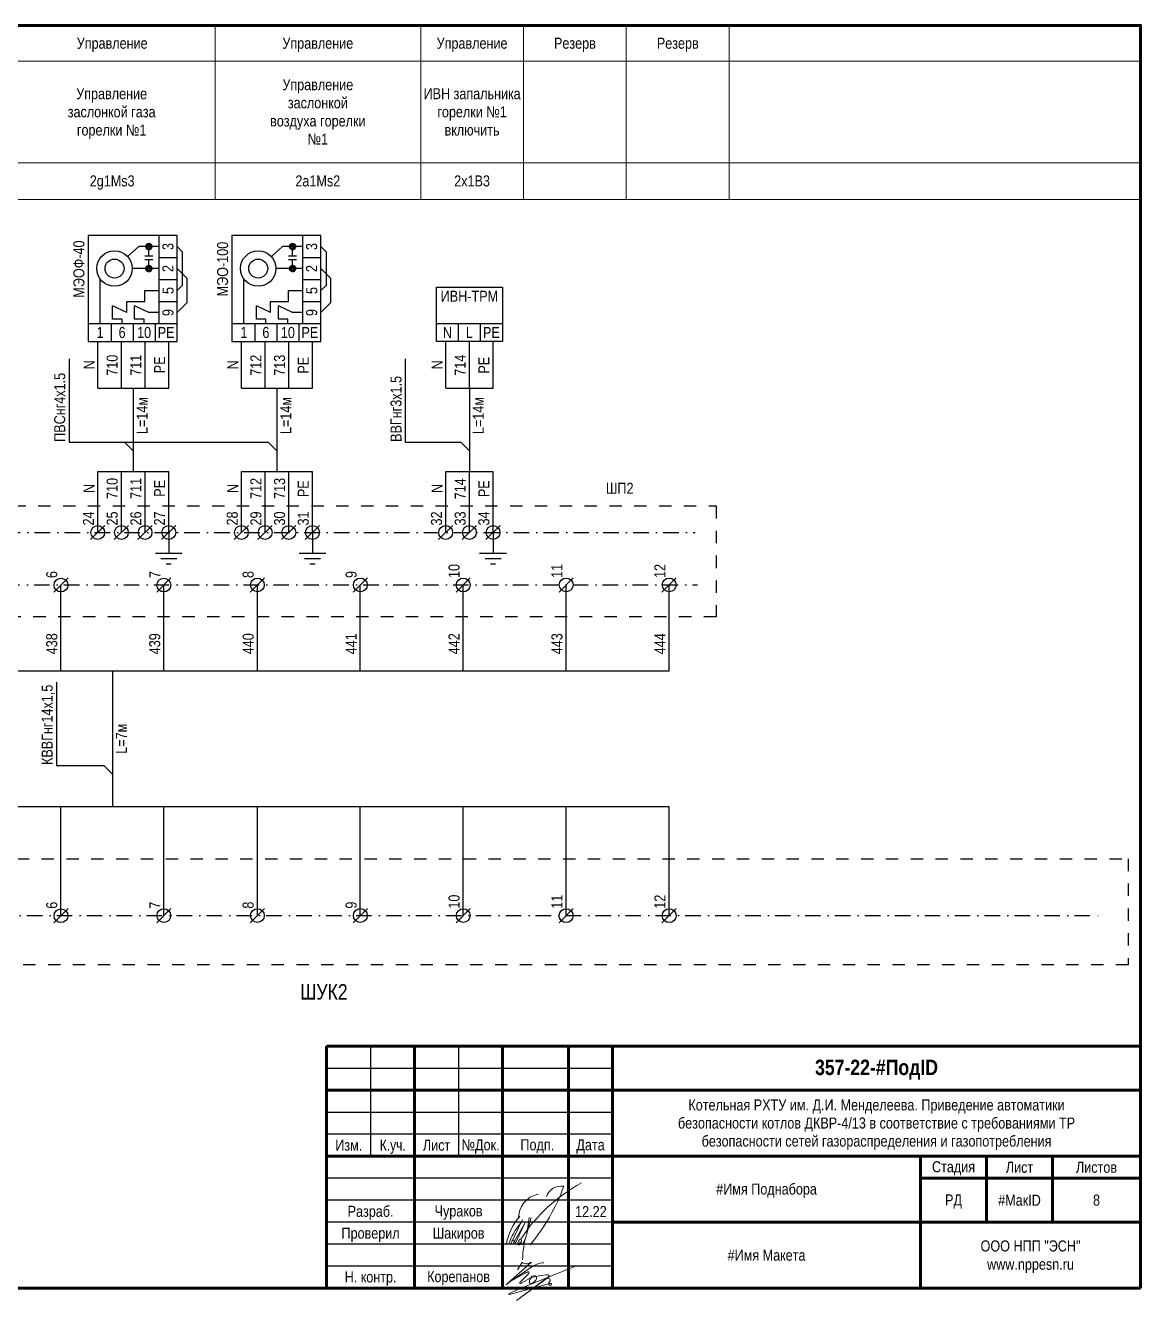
# Model space of a CAD drawing. Header units: millimetres. Extents: x -6000 to 26000, y -6000 to 26000.
# Drawn here: x 161.6 to 415, y -3331.2 to -3041.4 of the extents above; entities that cross this region are included whole.
import ezdxf

# ---------------------------------------------------------------- set-up
doc = ezdxf.new("R2010")
doc.units = ezdxf.units.MM
doc.header["$MEASUREMENT"] = 0
doc.linetypes.add('Штриховая', pattern=[5.644444, 2.822222, -2.822222])
doc.linetypes.add('Штрихпунктирная', pattern=[6.702778, 3.527778, -1.763889, 0, -1.411111])
for name, color, linetype, lineweight in [('0_Ном._пера__1', 7, 'Continuous', 15), ('0_Ном._пера__21', 7, 'Continuous', 30), ('0_Ном._пера__246', 7, 'Continuous', 100), ('2D - Общий_Ном._пера__1', 7, 'Continuous', 15), ('2D - Общий_Ном._пера__21', 7, 'Continuous', 30), ('2D - Общий_Ном._пера__41', 7, 'Continuous', 60), ('Аннотация - Текст_Ном._пера__1', 7, 'Continuous', 15)]:
    doc.layers.add(name, color=color, linetype=linetype, lineweight=lineweight)
doc.layers.add('0_Ном._пера__9', color=7, linetype='Continuous', lineweight=15, true_color=0x3dad99)
doc.styles.add('СГЕНЕРИР_СТИЛЬ_1', font='')
doc.styles.add('СГЕНЕРИР_СТИЛЬ_4', font='')
doc.styles.get('СГЕНЕРИР_СТИЛЬ_1').set_extended_font_data('Arial Narrow')
doc.styles.get('СГЕНЕРИР_СТИЛЬ_4').set_extended_font_data('Arial Narrow', bold=True)

msp = doc.modelspace()

# ---------------------------------------------------------------- linework, layer by layer
at = {"layer": '0_Ном._пера__21', "color": 7, "linetype": 'Continuous', "lineweight": 30}
for p, q in [((415, -3273.4), (230, -3273.4)), ((230, -3273.4), (230, -3328.4)), ((240, -3273.4), (240, -3298.4)), ((250, -3273.4), (250, -3328.4)), ((260, -3273.4), (260, -3298.4)), ((270, -3273.4), (270, -3328.4)), ((285, -3273.4), (285, -3328.4)), ((295, -3273.4), (295, -3328.4)), ((230, -3278.4), (295, -3278.4)), ((415, -3283.4), (230, -3283.4)), ((230, -3288.4), (295, -3288.4)), ((295, -3293.4), (230, -3293.4)), ((415, -3298.4), (230, -3298.4)), ((365, -3328.4), (365, -3298.4)), ((380, -3298.4), (380, -3313.4)), ((395, -3298.4), (395, -3313.4)), ((295, -3303.4), (230, -3303.4)), ((415, -3303.4), (365, -3303.4)), ((295, -3308.4), (230, -3308.4)), ((295, -3313.4), (230, -3313.4)), ((415, -3313.4), (295, -3313.4)), ((295, -3318.4), (230, -3318.4)), ((295, -3323.4), (230, -3323.4))]:
    msp.add_line(p, q, dxfattribs=at)
at = {"layer": '0_Ном._пера__246', "color": 7, "linetype": 'Continuous', "lineweight": 100}
for p, q in [((415, -3273.4), (230, -3273.4)), ((230, -3273.4), (230, -3328.4)), ((250, -3273.4), (250, -3328.4)), ((270, -3273.4), (270, -3328.4)), ((285, -3273.4), (285, -3328.4)), ((295, -3273.4), (295, -3328.4)), ((415, -3283.4), (230, -3283.4)), ((415, -3298.4), (230, -3298.4)), ((365, -3328.4), (365, -3298.4)), ((380, -3298.4), (380, -3313.4)), ((395, -3298.4), (395, -3313.4)), ((415, -3303.4), (365, -3303.4)), ((415, -3313.4), (295, -3313.4))]:
    msp.add_line(p, q, dxfattribs=at)
at = {"layer": '0_Ном._пера__246', "color": 7, "linetype": 'Continuous', "lineweight": 100, "flags": 128}
msp.add_lwpolyline([(415, -3328.4), (415, -3041.4), (20, -3041.4), (20, -3328.4)], close=True, dxfattribs=at)
at = {"layer": '0_Ном._пера__9', "color": 135, "linetype": 'Continuous', "lineweight": 15, "true_color": 0x3dad99}
for p, q in [((274.54, -3312.75), (271.86, -3318.29)), ((272.35, -3318.39), (275.1, -3313.6)), ((275.1, -3313.6), (272.84, -3318.29)), ((275.49, -3316.04), (276.47, -3312.28)), ((275.49, -3316.04), (276.07, -3312.3)), ((274.27, -3317.46), (274.13, -3318.5)), ((274.53, -3318.55), (275.27, -3316.81)), ((273.33, -3318.39), (273.51, -3318.07))]:
    msp.add_line(p, q, dxfattribs=at)
at = {"layer": '0_Ном._пера__9', "color": 135, "linetype": 'Continuous', "lineweight": 15, "true_color": 0x3dad99, "flags": 128}
for points in [[(273.37, -3324.16), (274.48, -3322.53, -0.414214), (274.51, -3322.52), (274.64, -3322.61, 0.267949), (275.98, -3322.71), (276.48, -3322.47, -0.775573), (276.51, -3322.5), (271.17, -3327.25), (270.81, -3327.6), (270.95, -3327.45, 0.030067), (271.39, -3327.08), (276.91, -3323.39, -0.091908), (278.11, -3322.81), (279.12, -3322.54, -0.933541), (279.19, -3322.66)], [(271.87, -3326.77), (275.11, -3324.93, -0.08719), (275.64, -3324.7), (275.75, -3324.67, -0.702393), (275.98, -3325.01), (273.94, -3327.04, 0.136086), (273.9, -3327.14, 0.443716), (274.02, -3327.28), (274.18, -3327.28, 0.161222), (274.25, -3327.26), (276.29, -3326.06, -0.026522), (276.38, -3325.99, -0.768791), (276.46, -3326.07), (276.23, -3326.5, 0.105043), (276.11, -3326.92, 0.43472), (276.54, -3327.38, 0.16132), (276.66, -3327.34), (277.28, -3326.88, 0.102211), (277.56, -3326.56), (277.58, -3326.52, -0.023478), (277.62, -3326.46, 0.197304), (277.75, -3325.91, 0.161257), (277.69, -3325.8, 0.094433), (277.46, -3325.64), (277.44, -3325.63, 0.083774), (277.2, -3325.58, 0.05387), (276.8, -3325.6, 0.985858), (276.69, -3325.92), (278.65, -3325.48, -0.027151), (278.73, -3325.47), (280.02, -3325.32, -0.046388), (280.15, -3325.32), (280.38, -3325.34, -0.65616), (280.5, -3325.69), (273.14, -3331.17), (279.32, -3326.67), (280.16, -3326.11), (280.27, -3326.1, -0.038414), (280.38, -3326.09), (280.48, -3326.09), (280.5, -3326.1, -0.402341), (280.8, -3326.7, 0.020676), (280.78, -3326.76), (280.55, -3327.14, 0.467701), (280.83, -3327.74, 0.131652), (281.07, -3327.66, 0.726247), (280.97, -3327.28), (280.88, -3327.27, 0.115506), (280.74, -3327.28), (274.6, -3329), (271.6, -3329.82), (271.48, -3329.82, -0.747293), (271.44, -3329.66), (273.5, -3328.68), (286.93, -3323.21)]]:
    msp.add_lwpolyline(points, format="xyb", dxfattribs=at)
at = {"layer": '0_Ном._пера__9', "color": 135, "linetype": 'Continuous', "lineweight": 15, "true_color": 0x3dad99}
for centre, radius, start, end in [((306.41, -3338.23), 38.51, 118.6981, 146.8966), ((243.78, -3290.9), 42.61, 319.6537, 340.3805), ((283.34, -3308.68), 3.52, 80.6082, 161.7985), ((279.27, -3312.54), 5.66, 101.6434, 180.3746), ((283.79, -3320.64), 13.12, 138.6736, 169.7126), ((286.05, -3323.64), 15.59, 139.9163, 160.3208), ((272.19, -3318.09), 0.668, 353.3227, 96.6773), ((296.11, -3322.28), 21.55, 163.167, 179.0964), ((273.35, -3317.79), 0.661, 268.7016, 341.1724)]:
    msp.add_arc(centre, radius, start, end, dxfattribs=at)
msp.add_ellipse((273.9, -3317.86), major_axis=(0.248, 0.662), ratio=0.421875, dxfattribs=at)
at = {"layer": '2D - Общий_Ном._пера__1', "color": 7, "linetype": 'Continuous', "lineweight": 15}
for p, q in [((204.64, -3041.4), (204.64, -3080.94)), ((204.64, -3041.4), (204.64, -3080.94)), ((251.39, -3041.4), (251.39, -3080.94)), ((274.76, -3041.4), (274.76, -3080.94)), ((298.13, -3041.4), (298.13, -3080.94)), ((321.51, -3041.4), (321.51, -3080.94)), ((20, -3049.52), (415, -3049.52)), ((20, -3072.58), (415, -3072.58)), ((20, -3080.94), (415, -3080.94))]:
    msp.add_line(p, q, dxfattribs=at)
at = {"layer": '2D - Общий_Ном._пера__21', "color": 7, "linetype": 'Continuous', "lineweight": 30}
for p, q in [((196.03, -3089.14), (175.83, -3089.14)), ((175.83, -3089.14), (175.83, -3113.25)), ((187.31, -3091.64), (184.78, -3093.93)), ((191.92, -3091.64), (187.31, -3091.64)), ((191.92, -3109.14), (191.92, -3089.14)), ((196.03, -3113.25), (196.03, -3089.14)), ((196.03, -3091.64), (197.28, -3092.89)), ((228.7, -3089.14), (208.49, -3089.14)), ((208.49, -3089.14), (208.49, -3113.25)), ((219.97, -3091.64), (217.45, -3093.93)), ((224.58, -3091.64), (219.97, -3091.64)), ((224.58, -3109.14), (224.58, -3089.14)), ((228.7, -3113.25), (228.7, -3089.14)), ((228.7, -3091.64), (229.95, -3092.89)), ((188.69, -3093.78), (190.53, -3093.78)), ((188.69, -3094.6), (190.53, -3094.6)), ((189.61, -3093.78), (189.61, -3092.27)), ((189.61, -3096.11), (189.61, -3094.6)), ((191.92, -3094.14), (196.03, -3094.14)), ((197.28, -3100.39), (197.28, -3092.89)), ((221.36, -3093.78), (223.2, -3093.78)), ((221.36, -3094.6), (223.2, -3094.6)), ((222.28, -3093.78), (222.28, -3092.27)), ((222.28, -3096.11), (222.28, -3094.6)), ((224.58, -3094.14), (228.7, -3094.14)), ((229.95, -3100.39), (229.95, -3092.89)), ((191.92, -3096.64), (185.83, -3096.64)), ((196.03, -3096.64), (198.29, -3098.89)), ((224.58, -3096.64), (218.49, -3096.64)), ((228.7, -3096.64), (230.95, -3098.89)), ((178.53, -3109.14), (178.53, -3099.01)), ((191.92, -3099.14), (196.03, -3099.14)), ((196.03, -3101.64), (197.28, -3100.39)), ((198.29, -3104.38), (198.29, -3098.89)), ((211.2, -3109.14), (211.2, -3099.01)), ((224.58, -3099.14), (228.7, -3099.14)), ((228.7, -3101.64), (229.95, -3100.39)), ((230.95, -3104.38), (230.95, -3098.89)), ((188.71, -3104.1), (188.71, -3101.64)), ((188.71, -3101.64), (191.92, -3101.64)), ((221.37, -3104.1), (221.37, -3101.64)), ((221.37, -3101.64), (224.58, -3101.64)), ((254.96, -3100.9), (269.96, -3100.9)), ((254.96, -3113.25), (254.96, -3100.9)), ((269.96, -3100.9), (269.96, -3113.25)), ((181.38, -3108.12), (181.38, -3105.15)), ((184.63, -3106.64), (181.38, -3105.15)), ((184.63, -3106.64), (184.63, -3104.1)), ((184.63, -3104.1), (188.71, -3104.1)), ((186.38, -3108.12), (186.38, -3105.15)), ((189.63, -3106.64), (186.38, -3105.15)), ((191.92, -3104.14), (196.03, -3104.14)), ((196.03, -3106.64), (198.29, -3104.38)), ((214.04, -3108.12), (214.04, -3105.15)), ((217.29, -3106.64), (214.04, -3105.15)), ((217.29, -3106.64), (217.29, -3104.1)), ((217.29, -3104.1), (221.37, -3104.1)), ((219.04, -3108.12), (219.04, -3105.15)), ((222.29, -3106.64), (219.04, -3105.15)), ((224.58, -3104.14), (228.7, -3104.14)), ((228.7, -3106.64), (230.95, -3104.38)), ((176.03, -3109.14), (196.03, -3109.14)), ((181.03, -3109.14), (181.03, -3113.25)), ((183.53, -3108.12), (181.38, -3108.12)), ((183.53, -3109.14), (183.53, -3108.12)), ((186.03, -3109.14), (186.03, -3113.25)), ((188.53, -3108.12), (186.38, -3108.12)), ((188.53, -3109.14), (188.53, -3108.12)), ((191.92, -3106.64), (189.63, -3106.64)), ((191.03, -3109.14), (191.03, -3113.25)), ((208.7, -3109.14), (228.7, -3109.14)), ((213.7, -3109.14), (213.7, -3113.25)), ((216.2, -3108.12), (214.04, -3108.12)), ((216.2, -3109.14), (216.2, -3108.12)), ((218.7, -3109.14), (218.7, -3113.25)), ((221.2, -3108.12), (219.04, -3108.12)), ((221.2, -3109.14), (221.2, -3108.12)), ((224.58, -3106.64), (222.29, -3106.64)), ((223.7, -3109.14), (223.7, -3113.25)), ((254.96, -3109.14), (269.96, -3109.14)), ((259.96, -3113.25), (259.96, -3109.14)), ((264.96, -3113.25), (264.96, -3109.14)), ((175.83, -3113.25), (196.03, -3113.25)), ((177.98, -3123.79), (177.98, -3113.25)), ((183.36, -3123.79), (183.36, -3113.25)), ((188.75, -3123.79), (188.75, -3113.25)), ((194.13, -3123.79), (194.13, -3113.25)), ((208.49, -3113.25), (228.7, -3113.25)), ((210.64, -3123.79), (210.64, -3113.25)), ((216.03, -3123.79), (216.03, -3113.25)), ((221.41, -3123.79), (221.41, -3113.25)), ((226.79, -3123.79), (226.79, -3113.25)), ((269.96, -3113.25), (254.96, -3113.25)), ((257.07, -3123.79), (257.07, -3113.25)), ((262.46, -3123.79), (262.46, -3113.25)), ((267.84, -3123.79), (267.84, -3113.25)), ((171.47, -3117.17), (171.47, -3136.11)), ((247.87, -3117.17), (247.87, -3136.11)), ((177.98, -3123.79), (194.13, -3123.79)), ((186.05, -3123.79), (186.05, -3142.76)), ((210.64, -3123.79), (226.79, -3123.79)), ((218.72, -3123.79), (218.72, -3142.76)), ((257.07, -3123.79), (267.84, -3123.79)), ((262.46, -3123.79), (262.46, -3142.76)), ((171.47, -3136.11), (216.74, -3136.11)), ((186.05, -3138.08), (184.08, -3136.11)), ((218.72, -3138.08), (216.74, -3136.11)), ((247.87, -3136.11), (260.48, -3136.11)), ((262.46, -3138.08), (260.48, -3136.11)), ((177.98, -3156.62), (177.98, -3142.76)), ((177.98, -3142.76), (194.13, -3142.76)), ((183.36, -3156.62), (183.36, -3142.76)), ((188.75, -3156.62), (188.75, -3142.76)), ((194.13, -3156.62), (194.13, -3142.76)), ((210.64, -3156.62), (210.64, -3142.76)), ((210.64, -3142.76), (226.79, -3142.76)), ((216.03, -3156.62), (216.03, -3142.76)), ((221.41, -3156.62), (221.41, -3142.76)), ((226.79, -3156.62), (226.79, -3142.76)), ((257.07, -3156.62), (257.07, -3142.76)), ((257.07, -3142.76), (267.84, -3142.76)), ((262.46, -3156.62), (262.46, -3142.76)), ((267.84, -3156.62), (267.84, -3142.76)), ((176.35, -3158.24), (179.59, -3155.01)), ((181.74, -3158.24), (184.97, -3155.01)), ((187.12, -3158.24), (190.35, -3155.01)), ((192.5, -3158.24), (195.74, -3155.01)), ((209.02, -3158.24), (212.25, -3155.01)), ((214.4, -3158.24), (217.63, -3155.01)), ((219.78, -3158.24), (223.02, -3155.01)), ((225.16, -3158.24), (228.4, -3155.01)), ((255.45, -3158.24), (258.68, -3155.01)), ((260.83, -3158.24), (264.06, -3155.01)), ((266.21, -3158.24), (269.45, -3155.01)), ((194.13, -3156.62), (194.13, -3161.31)), ((226.79, -3156.62), (226.79, -3161.31)), ((267.84, -3156.62), (267.84, -3161.31)), ((191.08, -3161.31), (197.18, -3161.31)), ((223.74, -3161.31), (229.84, -3161.31)), ((264.79, -3161.31), (270.89, -3161.31)), ((192.31, -3162.54), (195.94, -3162.54)), ((193.54, -3163.77), (194.71, -3163.77)), ((224.97, -3162.54), (228.61, -3162.54)), ((226.21, -3163.77), (227.38, -3163.77)), ((266.02, -3162.54), (269.66, -3162.54)), ((267.25, -3163.77), (268.42, -3163.77)), ((168, -3170.2), (171.24, -3166.96)), ((191.4, -3170.2), (194.63, -3166.96)), ((212.64, -3170.17), (215.88, -3166.93)), ((236.04, -3170.17), (239.27, -3166.93)), ((259.44, -3170.18), (262.67, -3166.95)), ((282.83, -3170.17), (286.07, -3166.93)), ((306.23, -3170.17), (309.47, -3166.93)), ((169.63, -3188.05), (169.63, -3168.57)), ((193.02, -3188.05), (193.02, -3168.57)), ((214.27, -3188.05), (214.27, -3168.54)), ((237.67, -3188.05), (237.67, -3168.54)), ((261.06, -3188.05), (261.06, -3168.56)), ((284.46, -3188.05), (284.46, -3168.54)), ((307.86, -3188.05), (307.86, -3168.56)), ((52.64, -3188.05), (307.86, -3188.05)), ((181.33, -3188.05), (181.33, -3218.86)), ((168.59, -3190.62), (168.59, -3209.55)), ((168.59, -3209.55), (179.35, -3209.55)), ((181.33, -3211.53), (179.35, -3209.55)), ((52.64, -3218.86), (307.86, -3218.86)), ((169.63, -3243.72), (169.63, -3218.86)), ((193.02, -3243.7), (193.02, -3218.86)), ((214.27, -3243.7), (214.27, -3218.86)), ((237.67, -3243.68), (237.67, -3218.86)), ((261.06, -3243.7), (261.06, -3218.86)), ((284.46, -3243.71), (284.46, -3218.86)), ((307.86, -3243.71), (307.86, -3218.86)), ((168, -3245.35), (171.24, -3242.11)), ((191.4, -3245.32), (194.63, -3242.09)), ((212.64, -3245.32), (215.88, -3242.09)), ((236.04, -3245.31), (239.27, -3242.07)), ((259.44, -3245.32), (262.67, -3242.09)), ((282.83, -3245.34), (286.07, -3242.1)), ((306.23, -3245.34), (309.47, -3242.1))]:
    msp.add_line(p, q, dxfattribs=at)
at = {"layer": '2D - Общий_Ном._пера__21', "color": 7, "linetype": 'Штриховая', "lineweight": 30}
for p, q in [((34.64, -3150.6), (318.57, -3150.6)), ((318.57, -3150.6), (318.57, -3175.77)), ((318.57, -3175.77), (34.58, -3175.76)), ((24.11, -3230.76), (412.23, -3230.76)), ((412.23, -3230.76), (412.23, -3254.9)), ((412.23, -3254.9), (24.11, -3254.9))]:
    msp.add_line(p, q, dxfattribs=at)
at = {"layer": '2D - Общий_Ном._пера__21', "color": 7, "linetype": 'Штрихпунктирная', "lineweight": 30}
for p, q in [((41.2, -3156.62), (313.76, -3156.62)), ((41.05, -3168.54), (314.32, -3168.54)), ((46.23, -3243.7), (406.5, -3243.7))]:
    msp.add_line(p, q, dxfattribs=at)
at = {"layer": '2D - Общий_Ном._пера__21', "color": 7, "linetype": 'Continuous', "lineweight": 30}
for centre, radius in [((181.8, -3096.64), 4.03), ((181.8, -3096.64), 2.16), ((214.46, -3096.64), 4.03), ((214.46, -3096.64), 2.16), ((177.98, -3156.62), 1.57), ((183.36, -3156.62), 1.57), ((188.75, -3156.62), 1.57), ((194.13, -3156.62), 1.57), ((210.64, -3156.62), 1.57), ((216.03, -3156.62), 1.57), ((221.41, -3156.62), 1.57), ((226.79, -3156.62), 1.57), ((257.07, -3156.62), 1.57), ((262.46, -3156.62), 1.57), ((267.84, -3156.62), 1.57), ((169.63, -3168.57), 1.57), ((193.02, -3168.57), 1.57), ((214.27, -3168.54), 1.57), ((237.67, -3168.54), 1.57), ((261.06, -3168.56), 1.57), ((284.46, -3168.54), 1.57), ((307.86, -3168.54), 1.57), ((169.63, -3243.72), 1.57), ((193.02, -3243.7), 1.57), ((214.27, -3243.7), 1.57), ((237.67, -3243.68), 1.57), ((261.06, -3243.7), 1.57), ((284.46, -3243.71), 1.57), ((307.86, -3243.71), 1.57)]:
    msp.add_circle(centre, radius, dxfattribs=at)
at = {"layer": '2D - Общий_Ном._пера__41', "color": 7, "linetype": 'Continuous', "lineweight": 60}
for centre in [(189.61, -3091.64), (222.28, -3091.64), (189.61, -3096.64), (222.28, -3096.64)]:
    msp.add_circle(centre, 0.523, dxfattribs=at)

# ---------------------------------------------------------------- texts
at = {"layer": '0_Ном._пера__1', "color": 7, "linetype": 'Continuous', "lineweight": 15, "attachment_point": 5}
for s, insert, char_height, style in [('\\A1;{\\pqc;\\fArial Narrow|b1|i0|c204|p34;357-22\\fArial Narrow|b1|i0|c204|p34;-\\fArial Narrow|b1|i0|c204|p34;#ПодID}', (355, -3278.69), 3.5, 'СГЕНЕРИР_СТИЛЬ_4'), ('\\A1;{\\pqc;\\fArial Narrow|b0|i0|c204|p34;Изм.}', (235.04, -3295.89), 2.5, 'СГЕНЕРИР_СТИЛЬ_1'), ('\\A1;{\\W0.950000x;\\pqc;\\fArial Narrow|b0|i0|c204|p34;К.уч.}', (245.04, -3296.23), 2.5, 'СГЕНЕРИР_СТИЛЬ_1'), ('\\A1;{\\pqc;\\fArial Narrow|b0|i0|c204|p34;Лист}', (255, -3295.89), 2.5, 'СГЕНЕРИР_СТИЛЬ_1'), ('\\A1;{\\pqc;\\fArial Narrow|b0|i0|c204|p34;№Док.}', (265, -3296.16), 2.5, 'СГЕНЕРИР_СТИЛЬ_1'), ('\\A1;{\\pqc;\\fArial Narrow|b0|i0|c204|p34; Подп.}', (277.5, -3296.13), 2.5, 'СГЕНЕРИР_СТИЛЬ_1'), ('\\A1;{\\pqc;\\fArial Narrow|b0|i0|c204|p34;Дата}', (290, -3296.16), 2.5, 'СГЕНЕРИР_СТИЛЬ_1'), ('\\A1;{\\pqc;\\fArial Narrow|b0|i0|c204|p34;Стадия}', (372.5, -3301.13), 2.5, 'СГЕНЕРИР_СТИЛЬ_1'), ('\\A1;{\\pqc;\\fArial Narrow|b0|i0|c204|p34;Лист}', (387.5, -3300.91), 2.5, 'СГЕНЕРИР_СТИЛЬ_1'), ('\\A1;{\\pqc;\\fArial Narrow|b0|i0|c204|p34;Листов}', (405, -3300.91), 2.5, 'СГЕНЕРИР_СТИЛЬ_1'), ('\\A1;{\\pqc;\\fArial Narrow|b0|i0|c204|p34;#Имя Поднабора}', (330, -3306.21), 2.5, 'СГЕНЕРИР_СТИЛЬ_1'), ('\\A1;{\\pqc;\\fArial Narrow|b0|i0|c204|p34;РД}', (372.5, -3308.68), 2.5, 'СГЕНЕРИР_СТИЛЬ_1'), ('\\A1;{\\pqc;\\fArial Narrow|b0|i0|c204|p34;#МакID}', (387.5, -3308.39), 2.5, 'СГЕНЕРИР_СТИЛЬ_1'), ('\\A1;{\\pqc;\\fArial Narrow|b0|i0|c204|p34;#Имя Макета}', (330, -3320.89), 2.5, 'СГЕНЕРИР_СТИЛЬ_1')]:
    msp.add_mtext(s, dxfattribs=dict(at, insert=insert, char_height=char_height, style=style))
at = {"layer": '0_Ном._пера__1', "color": 7, "linetype": 'Continuous', "lineweight": 15, "insert": (355, -3291.21), "char_height": 2.5, "width": 102.1134, "attachment_point": 5, "line_spacing_factor": 0.984993, "style": 'СГЕНЕРИР_СТИЛЬ_1'}
msp.add_mtext('\\A1;{\\pqc;\\fArial Narrow|b0|i0|c204|p34;Котельная РХТУ им. Д.И. Менделеева. Приведение автоматики безопасности котлов ДКВР-4/13 в соответствие с требованиями ТР безопасности сетей газораспределения и газопотребления}', dxfattribs=at)
at = {"layer": '0_Ном._пера__1', "color": 7, "linetype": 'Continuous', "lineweight": 15, "insert": (390, -3321.22), "char_height": 2.5, "attachment_point": 5, "line_spacing_factor": 0.996855, "style": 'СГЕНЕРИР_СТИЛЬ_1'}
msp.add_mtext('\\A1;{\\pqc;\\fArial Narrow|b0|i0|c204|p34;ООО НПП "ЭСН"\\P\\pqc;\\fArial Narrow|b0|i0|c204|p34;www.nppesn.ru}', dxfattribs=at)
at = {"layer": 'Аннотация - Текст_Ном._пера__1', "color": 7, "linetype": 'Continuous', "lineweight": 15, "attachment_point": 2, "style": 'СГЕНЕРИР_СТИЛЬ_1'}
for s, insert, char_height in [('\\A1;{\\pqc;\\fArial Narrow|b0|i0|c204|p34;Управление}', (181.27, -3044.18), 2.5), ('\\A1;{\\pqc;\\fArial Narrow|b0|i0|c204|p34;Управление}', (228.01, -3044.18), 2.5), ('\\A1;{\\pqc;\\fArial Narrow|b0|i0|c204|p34;Управление}', (263.07, -3044.18), 2.5), ('\\A1;{\\pqc;\\fArial Narrow|b0|i0|c204|p34;Резерв}', (286.45, -3044.18), 2.5), ('\\A1;{\\pqc;\\fArial Narrow|b0|i0|c204|p34;Резерв}', (309.82, -3044.18), 2.5), ('\\A1;{\\pqc;\\fArial Narrow|b0|i0|c204|p34;2\\fArial Narrow|b0|i0|c204|p34;g1Ms3}', (181.27, -3075.47), 2.5), ('\\A1;{\\pqc;\\fArial Narrow|b0|i0|c204|p34;2\\fArial Narrow|b0|i0|c204|p34;a1Ms2}', (228.01, -3075.47), 2.5), ('\\A1;{\\pqc;\\fArial Narrow|b0|i0|c204|p34;2\\fArial Narrow|b0|i0|c204|p34;x1B3}', (263.07, -3075.47), 2.5), ('\\A1;{\\pqc;\\fArial Narrow|b0|i0|c204|p34;ИВН-ТРМ}', (262.46, -3101.68), 2.5), ('\\A1;{\\pqc;\\fArial Narrow|b0|i0|c204|p34;1}', (178.53, -3109.91), 2.5), ('\\A1;{\\pqc;\\fArial Narrow|b0|i0|c204|p34;6}', (183.53, -3109.91), 2.5), ('\\A1;{\\pqc;\\fArial Narrow|b0|i0|c204|p34;10}', (188.53, -3109.91), 2.5), ('\\A1;{\\pqc;\\fArial Narrow|b0|i0|c204|p34;PE}', (193.53, -3109.92), 2.5), ('\\A1;{\\pqc;\\fArial Narrow|b0|i0|c204|p34;1}', (211.2, -3109.91), 2.5), ('\\A1;{\\pqc;\\fArial Narrow|b0|i0|c204|p34;6}', (216.2, -3109.91), 2.5), ('\\A1;{\\pqc;\\fArial Narrow|b0|i0|c204|p34;10}', (221.2, -3109.91), 2.5), ('\\A1;{\\pqc;\\fArial Narrow|b0|i0|c204|p34;PE}', (226.2, -3109.92), 2.5), ('\\A1;{\\pqc;\\fArial Narrow|b0|i0|c204|p34;N}', (257.46, -3109.92), 2.5), ('\\A1;{\\pqc;\\fArial Narrow|b0|i0|c204|p34;L}', (262.46, -3109.92), 2.5), ('\\A1;{\\pqc;\\fArial Narrow|b0|i0|c204|p34;PE}', (267.46, -3109.92), 2.5), ('\\A1;{\\pqc;\\fArial Narrow|b0|i0|c204|p34;ШП\\fArial Narrow|b0|i0|c204|p34;2}', (296.63, -3145.33), 2.5), ('\\A1;{\\pqc;\\fArial Narrow|b0|i0|c204|p34;ШУК\\fArial Narrow|b0|i0|c204|p34;2}', (229.39, -3259.27), 3.5), ('\\A1;{\\pqc;\\fArial Narrow|b0|i0|c204|p34;8}', (405, -3307.11), 2.5), ('\\A1;{\\pqc;\\fArial Narrow|b0|i0|c204|p34;Разраб.}', (240, -3309.65), 2.5), ('\\A1;{\\pqc;\\fArial Narrow|b0|i0|c204|p34;Чураков}', (260, -3309.57), 2.5), ('\\A1;{\\pqc;\\fArial Narrow|b0|i0|c204|p34;12.22}', (290.08, -3309.7), 2.5), ('\\A1;{\\pqc;\\fArial Narrow|b0|i0|c204|p34;Проверил}', (240, -3314.61), 2.5), ('\\A1;{\\pqc;\\fArial Narrow|b0|i0|c204|p34;Шакиров}', (260, -3314.61), 2.5), ('\\A1;{\\pqc;\\fArial Narrow|b0|i0|c204|p34;Н. контр.}', (240, -3324.56), 2.5), ('\\A1;{\\pqc;\\fArial Narrow|b0|i0|c204|p34;Корепанов}', (260, -3324.48), 2.5)]:
    msp.add_mtext(s, dxfattribs=dict(at, insert=insert, char_height=char_height))
at = {"layer": 'Аннотация - Текст_Ном._пера__1', "color": 7, "linetype": 'Continuous', "lineweight": 15, "char_height": 2.5, "width": 23.3734, "attachment_point": 2, "style": 'СГЕНЕРИР_СТИЛЬ_1'}
for s, insert, line_spacing_factor in [('\\A1;{\\pqc;\\fArial Narrow|b0|i0|c204|p34;Управление з\\fArial Narrow|b0|i0|c204|p34;аслонк\\fArial Narrow|b0|i0|c204|p34;ой\\fArial Narrow|b0|i0|c204|p34; воздуха горелки №1}', (228.01, -3053.6), 0.989585), ('\\A1;{\\pqc;\\fArial Narrow|b0|i0|c204|p34;Управление з\\fArial Narrow|b0|i0|c204|p34;аслонк\\fArial Narrow|b0|i0|c204|p34;ой\\fArial Narrow|b0|i0|c204|p34; газа горелки №1}', (181.15, -3055.65), 0.991143), ('\\A1;{\\pqc;\\fArial Narrow|b0|i0|c204|p34;ИВН запальника горелки №1 включить}', (263.07, -3055.65), 0.990239)]:
    msp.add_mtext(s, dxfattribs=dict(at, insert=insert, line_spacing_factor=line_spacing_factor))
at = {"layer": 'Аннотация - Текст_Ном._пера__1', "color": 7, "linetype": 'Continuous', "lineweight": 15, "char_height": 2.5, "attachment_point": 2, "rotation": 90, "style": 'СГЕНЕРИР_СТИЛЬ_1'}
for s, insert in [('\\A1;{\\pqc;\\fArial Narrow|b0|i0|c204|p34;МЭО\\fArial Narrow|b0|i0|c204|p34;Ф\\fArial Narrow|b0|i0|c204|p34;-40}', (172.45, -3096.76)), ('\\A1;{\\pqc;\\fArial Narrow|b0|i0|c204|p34;3}', (192.69, -3091.64)), ('\\A1;{\\pqc;\\fArial Narrow|b0|i0|c204|p34;МЭО-\\fArial Narrow|b0|i0|c204|p34;10\\fArial Narrow|b0|i0|c204|p34;0}', (205.11, -3096.76)), ('\\A1;{\\pqc;\\fArial Narrow|b0|i0|c204|p34;3}', (225.35, -3091.64)), ('\\A1;{\\pqc;\\fArial Narrow|b0|i0|c204|p34;2}', (192.69, -3096.64)), ('\\A1;{\\pqc;\\fArial Narrow|b0|i0|c204|p34;2}', (225.35, -3096.64)), ('\\A1;{\\pqc;\\fArial Narrow|b0|i0|c204|p34;5}', (192.73, -3101.64)), ('\\A1;{\\pqc;\\fArial Narrow|b0|i0|c204|p34;5}', (225.39, -3101.64)), ('\\A1;{\\pqc;\\fArial Narrow|b0|i0|c204|p34;9}', (192.69, -3106.64)), ('\\A1;{\\pqc;\\fArial Narrow|b0|i0|c204|p34;9}', (225.35, -3106.64)), ('\\A1;{\\pqc;\\fArial Narrow|b0|i0|c204|p34;N}', (174.77, -3118.52)), ('\\A1;{\\pqc;\\fArial Narrow|b0|i0|c204|p34;71\\fArial Narrow|b0|i0|c204|p34;0}', (180.02, -3118.61)), ('\\A1;{\\pqc;\\fArial Narrow|b0|i0|c204|p34;7\\fArial Narrow|b0|i0|c204|p34;11}', (185.4, -3118.61)), ('\\A1;{\\pqc;\\fArial Narrow|b0|i0|c204|p34;PE}', (190.79, -3118.52)), ('\\A1;{\\pqc;\\fArial Narrow|b0|i0|c204|p34;N}', (207.43, -3118.52)), ('\\A1;{\\pqc;\\fArial Narrow|b0|i0|c204|p34;71\\fArial Narrow|b0|i0|c204|p34;2}', (212.68, -3118.61)), ('\\A1;{\\pqc;\\fArial Narrow|b0|i0|c204|p34;7\\fArial Narrow|b0|i0|c204|p34;13}', (218.06, -3118.61)), ('\\A1;{\\pqc;\\fArial Narrow|b0|i0|c204|p34;PE}', (223.45, -3118.61)), ('\\A1;{\\pqc;\\fArial Narrow|b0|i0|c204|p34;N}', (253.86, -3118.52)), ('\\A1;{\\pqc;\\fArial Narrow|b0|i0|c204|p34;71\\fArial Narrow|b0|i0|c204|p34;4}', (259.11, -3118.61)), ('\\A1;{\\pqc;\\fArial Narrow|b0|i0|c204|p34;PE}', (264.5, -3118.61)), ('\\A1;{\\pqc;\\fArial Narrow|b0|i0|c204|p34;ПВС\\fArial Narrow|b0|i0|c204|p34;нг4х1.5}', (168.09, -3128.19)), ('\\A1;{\\pqc;\\fArial Narrow|b0|i0|c204|p34;ВВГнг\\fArial Narrow|b0|i0|c204|p34;3\\fArial Narrow|b0|i0|c204|p34;х1.5}', (244.53, -3128.54)), ('\\A1;{\\pqc;\\fArial Narrow|b0|i0|c204|p34;L=1\\fArial Narrow|b0|i0|c204|p34;4\\fArial Narrow|b0|i0|c204|p34;м}', (186.83, -3130.05)), ('\\A1;{\\pqc;\\fArial Narrow|b0|i0|c204|p34;L=1\\fArial Narrow|b0|i0|c204|p34;4\\fArial Narrow|b0|i0|c204|p34;м}', (219.49, -3130.05)), ('\\A1;{\\pqc;\\fArial Narrow|b0|i0|c204|p34;L=1\\fArial Narrow|b0|i0|c204|p34;4\\fArial Narrow|b0|i0|c204|p34;м}', (263.23, -3130.05)), ('\\A1;{\\pqc;\\fArial Narrow|b0|i0|c204|p34;N}', (174.77, -3146.61)), ('\\A1;{\\pqc;\\fArial Narrow|b0|i0|c204|p34;71\\fArial Narrow|b0|i0|c204|p34;0}', (180.02, -3146.61)), ('\\A1;{\\pqc;\\fArial Narrow|b0|i0|c204|p34;7\\fArial Narrow|b0|i0|c204|p34;11}', (185.4, -3146.61)), ('\\A1;{\\pqc;\\fArial Narrow|b0|i0|c204|p34;PE}', (190.79, -3146.59)), ('\\A1;{\\pqc;\\fArial Narrow|b0|i0|c204|p34;N}', (207.43, -3146.61)), ('\\A1;{\\pqc;\\fArial Narrow|b0|i0|c204|p34;71\\fArial Narrow|b0|i0|c204|p34;2}', (212.68, -3146.61)), ('\\A1;{\\pqc;\\fArial Narrow|b0|i0|c204|p34;7\\fArial Narrow|b0|i0|c204|p34;13}', (218.06, -3146.61)), ('\\A1;{\\pqc;\\fArial Narrow|b0|i0|c204|p34;PE}', (223.45, -3146.68)), ('\\A1;{\\pqc;\\fArial Narrow|b0|i0|c204|p34;N}', (253.86, -3146.61)), ('\\A1;{\\pqc;\\fArial Narrow|b0|i0|c204|p34;71\\fArial Narrow|b0|i0|c204|p34;4}', (259.11, -3146.69)), ('\\A1;{\\pqc;\\fArial Narrow|b0|i0|c204|p34;PE}', (264.5, -3146.68)), ('\\A1;{\\pqc;\\fArial Narrow|b0|i0|c204|p34;24}', (174.63, -3153.44)), ('\\A1;{\\pqc;\\fArial Narrow|b0|i0|c204|p34;25}', (180.02, -3153.44)), ('\\A1;{\\pqc;\\fArial Narrow|b0|i0|c204|p34;26}', (185.4, -3153.44)), ('\\A1;{\\pqc;\\fArial Narrow|b0|i0|c204|p34;27}', (190.78, -3153.44)), ('\\A1;{\\pqc;\\fArial Narrow|b0|i0|c204|p34;28}', (207.3, -3153.44)), ('\\A1;{\\pqc;\\fArial Narrow|b0|i0|c204|p34;29}', (212.68, -3153.44)), ('\\A1;{\\pqc;\\fArial Narrow|b0|i0|c204|p34;30}', (218.06, -3153.44)), ('\\A1;{\\pqc;\\fArial Narrow|b0|i0|c204|p34;31}', (223.44, -3153.44)), ('\\A1;{\\pqc;\\fArial Narrow|b0|i0|c204|p34;32}', (253.73, -3153.44)), ('\\A1;{\\pqc;\\fArial Narrow|b0|i0|c204|p34;33}', (259.11, -3153.44)), ('\\A1;{\\pqc;\\fArial Narrow|b0|i0|c204|p34;34}', (264.49, -3153.44)), ('\\A1;{\\pqc;\\fArial Narrow|b0|i0|c204|p34;10}', (257.72, -3165.38)), ('\\A1;{\\pqc;\\fArial Narrow|b0|i0|c204|p34;1\\fArial Narrow|b0|i0|c204|p34;1}', (281.11, -3165.37)), ('\\A1;{\\pqc;\\fArial Narrow|b0|i0|c204|p34;1\\fArial Narrow|b0|i0|c204|p34;2}', (304.51, -3165.37)), ('\\A1;{\\pqc;\\fArial Narrow|b0|i0|c204|p34;6}', (166.28, -3166.2)), ('\\A1;{\\pqc;\\fArial Narrow|b0|i0|c204|p34;7}', (189.72, -3166.2)), ('\\A1;{\\pqc;\\fArial Narrow|b0|i0|c204|p34;8}', (210.92, -3166.17)), ('\\A1;{\\pqc;\\fArial Narrow|b0|i0|c204|p34;9}', (234.32, -3166.17)), ('\\A1;{\\pqc;\\fArial Narrow|b0|i0|c204|p34;4\\fArial Narrow|b0|i0|c204|p34;38}', (166.28, -3181.91)), ('\\A1;{\\pqc;\\fArial Narrow|b0|i0|c204|p34;4\\fArial Narrow|b0|i0|c204|p34;39}', (189.68, -3181.91)), ('\\A1;{\\pqc;\\fArial Narrow|b0|i0|c204|p34;4\\fArial Narrow|b0|i0|c204|p34;40}', (210.92, -3181.91)), ('\\A1;{\\pqc;\\fArial Narrow|b0|i0|c204|p34;4\\fArial Narrow|b0|i0|c204|p34;41}', (234.32, -3181.91)), ('\\A1;{\\pqc;\\fArial Narrow|b0|i0|c204|p34;4\\fArial Narrow|b0|i0|c204|p34;42}', (257.72, -3181.91)), ('\\A1;{\\pqc;\\fArial Narrow|b0|i0|c204|p34;44\\fArial Narrow|b0|i0|c204|p34;3}', (281.11, -3181.91)), ('\\A1;{\\pqc;\\fArial Narrow|b0|i0|c204|p34;44\\fArial Narrow|b0|i0|c204|p34;4}', (304.52, -3181.91)), ('\\A1;{\\pqc;\\fArial Narrow|b0|i0|c204|p34;КВВГнг1\\fArial Narrow|b0|i0|c204|p34;4\\fArial Narrow|b0|i0|c204|p34;х1,5}', (165.24, -3200.34)), ('\\A1;{\\pqc;\\fArial Narrow|b0|i0|c204|p34;L=\\fArial Narrow|b0|i0|c204|p34;7\\fArial Narrow|b0|i0|c204|p34;м}', (182.11, -3203.5)), ('\\A1;{\\pqc;\\fArial Narrow|b0|i0|c204|p34;10}', (257.72, -3240.52)), ('\\A1;{\\pqc;\\fArial Narrow|b0|i0|c204|p34;1\\fArial Narrow|b0|i0|c204|p34;1}', (281.11, -3240.53)), ('\\A1;{\\pqc;\\fArial Narrow|b0|i0|c204|p34;1\\fArial Narrow|b0|i0|c204|p34;2}', (304.51, -3240.53)), ('\\A1;{\\pqc;\\fArial Narrow|b0|i0|c204|p34;6}', (166.28, -3241.35)), ('\\A1;{\\pqc;\\fArial Narrow|b0|i0|c204|p34;7}', (189.72, -3241.32)), ('\\A1;{\\pqc;\\fArial Narrow|b0|i0|c204|p34;8}', (210.92, -3241.32)), ('\\A1;{\\pqc;\\fArial Narrow|b0|i0|c204|p34;9}', (234.32, -3241.31))]:
    msp.add_mtext(s, dxfattribs=dict(at, insert=insert))

doc.saveas('drawing.dxf')
